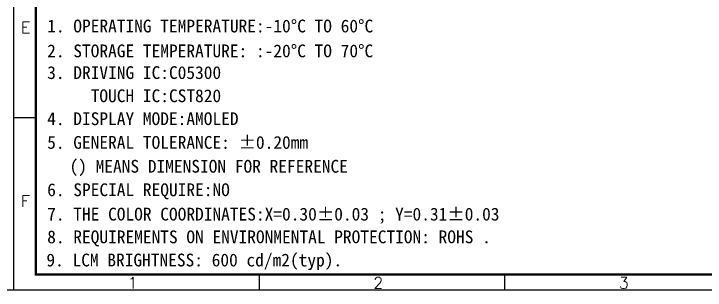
# Model space of a CAD drawing. Header units: millimetres. Extents: x -2596 to -724, y -1791 to -1070.
# Drawn here: x -1674.2 to -1495.6, y -1762.7 to -1691.3 of the extents above; entities that cross this region are included whole.
import ezdxf

# ---------------------------------------------------------------- set-up
doc = ezdxf.new("R2010")
doc.units = ezdxf.units.MM
doc.layers.add('图框', color=7, linetype='Continuous', lineweight=0)
doc.styles.get("Standard").update_dxf_attribs({"font": 'txt.shx'})
doc.styles.add('宋体', font='', dxfattribs={"width": 0.75})
doc.styles.get('宋体').set_extended_font_data('SimSun')

msp = doc.modelspace()

# ---------------------------------------------------------------- linework, layer by layer
for p, q in [((-1668.534, -1718.192), (-1674.22, -1718.192)), ((-1610.765, -1762.705), (-1610.765, -1758.672)), ((-1547.309, -1762.705), (-1547.309, -1758.672))]:
    msp.add_line(p, q)
at = {"color": 1}
msp.add_xline((-2946.946, -1762.705), (-1, 0), dxfattribs=at)
msp.add_lwpolyline([(-1674.22, -1493.856), (-1295.142, -1493.856), (-1295.142, -1762.705), (-1674.22, -1762.705), (-1674.22, -1493.856)])
at = {"color": 7, "linetype": 'Continuous', "const_width": 0.652}
msp.add_lwpolyline([(-1668.534, -1758.672), (-1300.829, -1758.672), (-1300.829, -1497.888), (-1668.534, -1497.888)], close=True, dxfattribs=at)

# ---------------------------------------------------------------- texts
at = {"char_height": 2.957, "attachment_point": 1}
for s, insert, width in [('E', (-1672.359, -1693.358), 17.62186), ('F', (-1672.359, -1738.226), 15.93535), ('1', (-1644.773, -1759.34), 5.02388), ('2', (-1581.318, -1759.34), 2.44444), ('3', (-1517.863, -1759.34), 6.60575)]:
    msp.add_mtext(s, dxfattribs=dict(at, insert=insert, width=width))
at = {"layer": '图框', "color": 233, "lineweight": 15, "style": '宋体'}
for s, p in [('1. OPERATING TEMPERATURE:-10°C TO 60°C', (-1665.597, -1696.098)), ('2. STORAGE TEMPERATURE: :-20°C TO 70°C', (-1665.597, -1702.527)), ('3. DRIVING IC:C05300', (-1665.597, -1708.137)), ('     TOUCH IC:CST820', (-1665.597, -1714.124)), ('4. DISPLAY MODE:AMOLED', (-1665.597, -1720.054)), ('5. GENERAL TOLERANCE: ±0.20mm', (-1665.597, -1726.177)), ('  () MEANS DIMENSION FOR REFERENCE', (-1664.318, -1732.348)), ('6. SPECIAL REQUIRE:NO', (-1665.597, -1738.412)), ('7. THE COLOR COORDINATES:X=0.30%%P0.03 ; Y=0.31%%P0.03', (-1665.597, -1744.71)), ('8. REQUIREMENTS ON ENVIRONMENTAL PROTECTION: ROHS .', (-1665.597, -1750.58)), ('9. LCM BRIGHTNESS: 600 cd/m2(typ).', (-1665.799, -1756.564))]:
    msp.add_text(s, height=3.30427, dxfattribs=at).set_placement(p)

doc.saveas('drawing.dxf')
